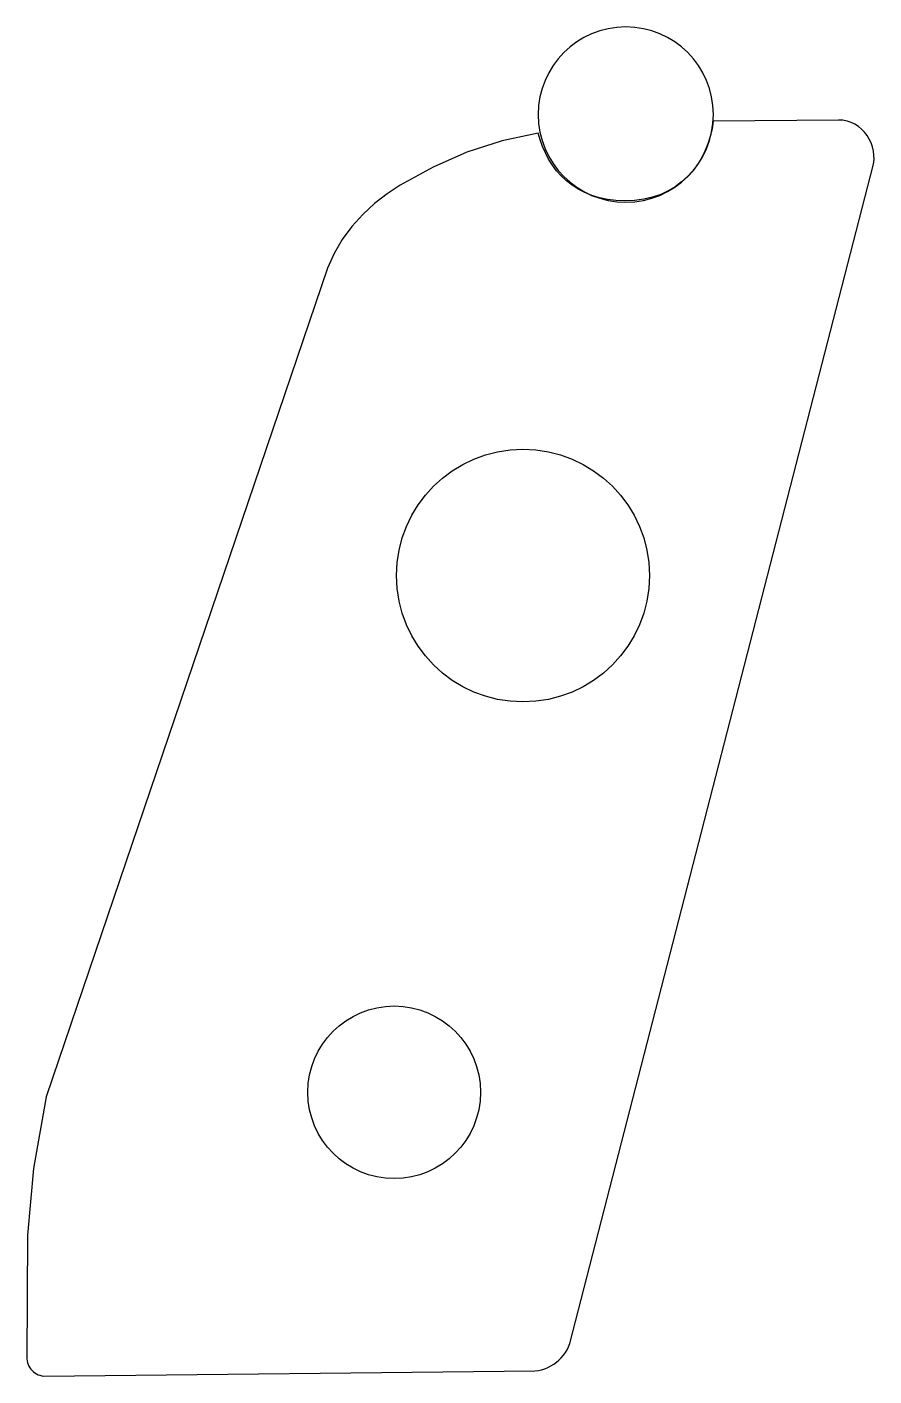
# Model space of a CAD drawing. Header units: metres. Extents: x 165.4 to 198.1, y -156.8 to -104.8.
import ezdxf

# ---------------------------------------------------------------- set-up
doc = ezdxf.new("R2010")
doc.units = ezdxf.units.M

msp = doc.modelspace()

# ---------------------------------------------------------------- linework, layer by layer
for points in [[(185.137298, -108.18622), (185.154824, -108.53166), (185.206132, -108.867194), (185.289444, -109.191044), (185.402982, -109.501432), (185.545222, -109.796834), (185.714386, -110.075472), (185.90895, -110.335568), (186.126882, -110.575598), (186.366912, -110.79353), (186.627008, -110.988094), (186.905646, -111.157258), (187.201048, -111.299498), (187.511436, -111.413036), (187.835286, -111.496348), (188.17082, -111.547656), (188.51626, -111.565182), (188.8617, -111.547656), (189.197234, -111.496348), (189.521084, -111.413036), (189.831472, -111.299498), (190.126874, -111.157258), (190.405512, -110.988094), (190.665608, -110.79353), (190.905638, -110.575598), (191.12357, -110.335568), (191.318134, -110.075472), (191.487298, -109.796834), (191.629538, -109.501432), (191.743076, -109.191044), (191.826388, -108.867194), (191.877696, -108.53166), (191.895222, -108.18622), (191.877696, -107.84078), (191.826388, -107.505246), (191.743076, -107.181396), (191.629538, -106.871008), (191.487298, -106.575606), (191.318134, -106.296968), (191.12357, -106.036872), (190.905638, -105.796842), (190.665608, -105.57891), (190.405512, -105.384346), (190.126874, -105.215182), (189.831472, -105.072942), (189.521084, -104.959404), (189.197234, -104.876092), (188.8617, -104.824784), (188.51626, -104.807258), (188.17082, -104.824784), (187.835286, -104.876092), (187.511436, -104.959404), (187.201048, -105.072942), (186.905646, -105.215182), (186.627008, -105.384346), (186.366912, -105.57891), (186.126882, -105.796842), (185.90895, -106.036872), (185.714386, -106.296968), (185.545222, -106.575606), (185.402982, -106.871008), (185.289444, -107.181396), (185.206132, -107.505246), (185.154824, -107.84078), (185.137298, -108.18622)], [(196.716142, -108.3945), (191.889634, -108.43387), (191.842898, -108.73359), (191.774064, -109.02823), (191.683132, -109.315758), (191.569848, -109.594142), (191.434466, -109.861604), (191.276732, -110.116112), (191.0969, -110.355634), (190.89497, -110.578392), (190.670688, -110.782354), (190.424054, -110.965488), (190.155322, -111.125762), (189.864238, -111.261398), (189.551056, -111.370364), (189.215522, -111.450628), (188.857636, -111.500158), (188.477652, -111.517176), (188.132974, -111.503206), (187.80633, -111.462566), (187.497974, -111.396526), (187.207906, -111.306864), (186.936126, -111.194596), (186.68238, -111.0615), (186.446922, -110.908846), (186.229498, -110.738158), (186.030362, -110.550706), (185.849514, -110.348268), (185.6867, -110.132114), (185.542174, -109.903514), (185.415682, -109.664246), (185.307224, -109.41558), (185.217054, -109.15904), (185.144918, -108.895896), (183.746394, -109.1946), (182.393336, -109.636306), (181.085744, -110.20933), (179.823618, -110.901734), (179.317904, -111.235998), (178.83251, -111.617506), (178.376326, -112.042702), (177.958242, -112.507522), (177.587148, -113.00841), (177.272188, -113.541556), (177.022252, -114.10315), (166.17696, -146.060922), (165.685724, -148.830284), (165.454076, -151.40178), (165.433248, -156.170884), (165.441884, -156.244798), (165.457632, -156.316172), (165.480492, -156.384498), (165.509956, -156.449776), (165.545516, -156.511244), (165.586918, -156.568648), (165.633654, -156.62148), (165.68547, -156.669232), (165.741858, -156.71165), (165.80231, -156.748226), (165.866572, -156.778706), (165.93439, -156.802582), (166.005256, -156.8196), (166.078916, -156.829252), (185.01614, -156.63418), (185.145934, -156.614876), (185.27268, -156.585412), (185.395616, -156.546296), (185.514488, -156.497782), (185.628534, -156.440124), (185.7375, -156.37383), (185.840878, -156.299408), (185.937906, -156.217112), (186.02833, -156.12745), (186.111642, -156.030676), (186.187334, -155.927044), (186.254898, -155.817316), (186.313826, -155.701492), (186.363864, -155.58008), (198.069708, -110.092744), (198.085964, -109.92358), (198.083424, -109.755686), (198.06285, -109.59084), (198.025004, -109.430312), (197.970902, -109.27588), (197.901306, -109.128814), (197.816978, -108.990892), (197.718934, -108.863384), (197.607936, -108.748068), (197.484746, -108.646214), (197.35038, -108.5596), (197.205346, -108.48975), (197.050914, -108.437934), (196.887592, -108.40593), (196.716396, -108.395008)], [(189.426342, -125.962156), (189.401196, -126.460504), (189.327282, -126.944374), (189.20714, -127.41148), (189.04331, -127.859282), (188.838078, -128.28524), (188.593984, -128.687068), (188.313314, -129.062226), (187.998862, -129.408428), (187.65266, -129.72288), (187.277502, -130.00355), (186.875674, -130.247644), (186.449716, -130.452876), (186.001914, -130.616706), (185.534808, -130.736848), (185.050938, -130.810762), (184.55259, -130.835908), (184.054242, -130.810762), (183.570372, -130.736848), (183.103266, -130.616706), (182.655464, -130.452876), (182.229506, -130.247644), (181.827678, -130.00355), (181.45252, -129.72288), (181.106318, -129.408428), (180.791866, -129.062226), (180.511196, -128.687068), (180.267102, -128.28524), (180.06187, -127.859282), (179.89804, -127.41148), (179.777898, -126.944374), (179.703984, -126.460504), (179.678838, -125.962156), (179.703984, -125.463808), (179.777898, -124.979938), (179.89804, -124.512832), (180.06187, -124.06503), (180.267102, -123.639072), (180.511196, -123.237244), (180.791866, -122.862086), (181.106318, -122.515884), (181.45252, -122.201432), (181.827678, -121.920762), (182.229506, -121.676668), (182.655464, -121.471436), (183.103266, -121.307606), (183.570372, -121.187464), (184.054242, -121.11355), (184.55259, -121.088404), (185.050938, -121.11355), (185.534808, -121.187464), (186.001914, -121.307606), (186.449716, -121.471436), (186.875674, -121.676668), (187.277502, -121.920762), (187.65266, -122.201432), (187.998862, -122.515884), (188.313314, -122.862086), (188.593984, -123.237244), (188.838078, -123.639072), (189.04331, -124.06503), (189.20714, -124.512832), (189.327282, -124.979938), (189.401196, -125.463808), (189.426342, -125.962156)], [(182.916322, -145.887694), (182.89905, -146.2278), (182.848504, -146.558254), (182.766462, -146.877278), (182.654448, -147.183094), (182.51424, -147.473924), (182.347616, -147.748244), (182.1561, -148.00453), (181.941216, -148.24075), (181.704996, -148.455634), (181.44871, -148.64715), (181.17439, -148.813774), (180.88356, -148.953982), (180.577744, -149.065996), (180.258974, -149.148038), (179.92852, -149.19833), (179.58816, -149.215602), (179.248054, -149.19833), (178.9176, -149.148038), (178.598576, -149.065996), (178.29276, -148.953982), (178.00193, -148.813774), (177.72761, -148.64715), (177.471324, -148.455634), (177.235104, -148.24075), (177.02022, -148.00453), (176.828704, -147.748244), (176.66208, -147.473924), (176.521872, -147.183094), (176.410112, -146.877278), (176.32807, -146.558254), (176.277778, -146.2278), (176.260506, -145.887694), (176.277778, -145.547588), (176.32807, -145.217134), (176.410112, -144.898364), (176.521872, -144.592548), (176.66208, -144.301718), (176.828704, -144.027398), (177.02022, -143.771112), (177.235104, -143.534892), (177.471324, -143.320008), (177.72761, -143.128492), (178.00193, -142.961868), (178.29276, -142.82166), (178.598576, -142.709646), (178.9176, -142.627604), (179.248054, -142.577058), (179.58816, -142.559786), (179.92852, -142.577058), (180.258974, -142.627604), (180.577744, -142.709646), (180.88356, -142.82166), (181.17439, -142.961868), (181.44871, -143.128492), (181.704996, -143.320008), (181.941216, -143.534892), (182.1561, -143.771112), (182.347616, -144.027398), (182.51424, -144.301718), (182.654448, -144.592548), (182.766462, -144.898364), (182.848504, -145.217134), (182.89905, -145.547588), (182.916322, -145.887694)]]:
    msp.add_lwpolyline(points)

doc.saveas('drawing.dxf')
